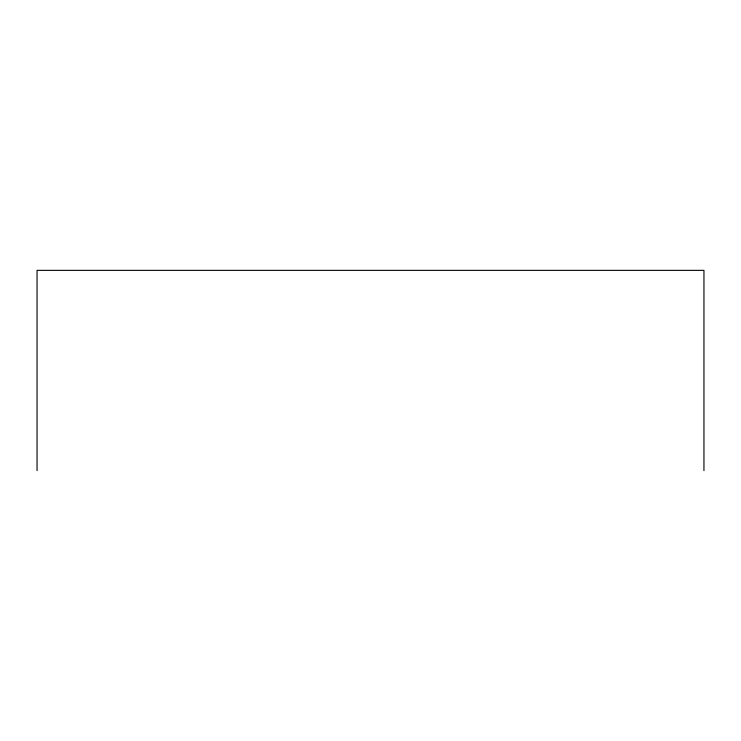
<?xml version="1.0" encoding="UTF-8"?>
<svg xmlns="http://www.w3.org/2000/svg" width="741" height="741" viewBox="0 0 741 741"><rect width="100%" height="100%" fill="white"/><g stroke="black" fill="none" stroke-linecap="round" stroke-linejoin="round"><path stroke-width="1.11" d="M703.95 470.646L703.95 270.354L37.05 270.354L37.05 470.646"/></g></svg>
